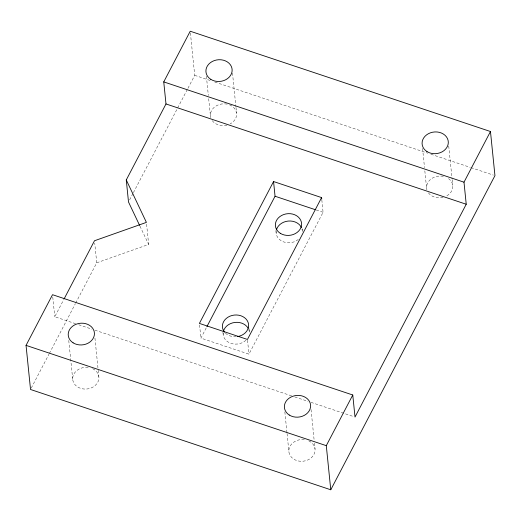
<?xml version="1.0" encoding="UTF-8"?>
<svg xmlns="http://www.w3.org/2000/svg" width="521" height="521" viewBox="0 0 521 521"><rect width="100%" height="100%" fill="white"/><g stroke="black" fill="none" stroke-linecap="round" stroke-linejoin="round"><path stroke-width="0.39" stroke-dasharray="2.6 1.95" d="M75.61 323.717L54.77 316.755L63.764 299.549M31.286 388.041L48.961 354.215M49.339 353.492L75.291 303.834M75.669 303.111L96.737 262.805L94.731 243.118M129.638 199.849L133.024 193.369M133.402 192.646L187.567 89.006M187.944 88.29L194.711 75.337L190.399 32.83M321.828 199.908L323.085 212.288L248.94 354.163L200.904 338.116L206.922 326.595M96.737 262.805L148.648 244.44L146.57 223.965M194.711 75.337L211.695 81.009M214.782 82.038L427.8 153.2M430.887 154.229L470.255 167.378M471.023 167.638L493.407 175.115M316.221 209.996L323.085 212.288M78.697 324.746L91.82 329.129M94.907 330.164L291.721 395.908M294.808 396.943L307.924 401.326M311.011 402.355L353.466 416.54M139.967 226.153L148.648 244.44M448.731 146.036L452.072 178.918M452.156 179.719L452.723 185.333M422.557 148.413L424.511 167.664M424.836 170.875L426.627 188.517M302.121 228.823L302.271 230.295M311.03 409.513L314.124 439.985M314.45 443.195L315.023 448.809M275.876 230.536L276.176 233.48M284.85 411.89L286.973 432.743M287.051 433.544L288.927 451.994M232.483 73.018L235.902 106.701M235.987 107.502L236.554 113.116M249.012 328.692L249.305 331.63M247.527 340.233L248.94 354.163M206.388 76.203L208.341 95.447M208.667 98.658L210.458 116.3M222.91 331.877L223.209 334.814M199.563 324.961L200.904 338.116M94.946 338.096L98.117 369.376M98.202 370.177L98.853 376.592M68.765 340.48L72.758 379.776M52.771 297.061L54.77 316.755M92.621 368.666A13.149 10.876 -5.8 0 1 93.181 386.96A13.149 10.876 -5.8 0 1 72.868 380.434A13.149 10.876 -5.8 0 1 89.156 367.552M308.79 440.877A13.149 10.876 -5.8 0 1 309.35 459.17A13.149 10.876 -5.8 0 1 289.038 452.651A13.149 10.876 -5.8 0 1 305.326 439.763M229.572 104.858A13.149 10.876 -5.8 0 1 236.625 114.04A13.149 10.876 -5.8 0 1 230.113 123.913M226.948 125.112A13.149 10.876 -5.8 0 1 211.995 120.305M210.758 117.694A13.149 10.876 -5.8 0 1 215.075 106.629A13.149 10.876 -5.8 0 1 228.804 104.578M448.548 178.618A13.149 10.876 -5.8 0 1 446.282 196.124M443.117 197.322A13.149 10.876 -5.8 0 1 428.164 192.523M426.927 189.911A13.149 10.876 -5.8 0 1 430.991 179.035A13.149 10.876 -5.8 0 1 444.341 176.593M298.292 239.471A13.149 10.876 -5.8 0 1 283.535 241.881A13.149 10.876 -5.8 0 1 276.15 231.344M301.972 228.901A13.149 10.876 -5.8 0 1 302.343 231.715M245.932 340.278A13.149 10.876 -5.8 0 1 230.575 343.222A13.149 10.876 -5.8 0 1 223.288 331.968M248.778 329.559A13.149 10.876 -5.8 0 1 249.331 333.766M236.247 336.722A13.149 10.876 -5.8 0 1 225.45 333.186"/><path stroke-width="0.78" d="M490.469 131.52L494.95 175.629L330.77 489.779L30.531 389.48L26.05 345.371L52.53 294.697L352.769 394.996L355.009 417.054L466.23 204.245L463.99 182.187L490.469 131.52L190.23 31.221L163.75 81.895L165.991 103.946L126.271 179.953L128.511 202.005L139.621 225.417M64.142 298.833L94.496 240.754L146.408 222.389L126.271 179.953M273.558 181.542L199.406 323.411L247.442 339.458L321.594 197.589L273.558 181.542L275.049 196.241L206.922 326.595M330.77 489.779L326.289 445.663L352.769 394.996M163.75 81.895L463.99 182.187M165.991 103.946L466.23 204.245M275.049 196.241L315.459 209.742M26.05 345.371L326.289 445.663M321.594 197.589L321.75 199.133M276.41 229.93A13.149 10.876 -5.8 0 1 288.23 221.06A13.149 10.876 -5.8 0 1 301.457 227.56M223.444 331.271A13.149 10.876 -5.8 0 1 234.841 322.44A13.149 10.876 -5.8 0 1 248.159 328.25M224.44 332.072A13.149 10.876 -5.8 0 1 230.028 316.156A13.149 10.876 -5.8 0 1 248.068 322.297A13.149 10.876 -5.8 0 1 237.609 336.559M426.973 151.565A13.149 10.876 -5.8 0 0 448.164 144.063A13.149 10.876 -5.8 0 0 430.45 132.809A13.149 10.876 -5.8 0 0 426.973 151.565M210.803 79.348A13.149 10.876 -5.8 0 0 231.995 71.852A13.149 10.876 -5.8 0 0 214.281 60.599A13.149 10.876 -5.8 0 0 210.803 79.348M73.103 342.825A13.149 10.876 -5.8 0 0 94.294 335.329A13.149 10.876 -5.8 0 0 76.574 324.075A13.149 10.876 -5.8 0 0 73.103 342.825M289.272 415.042A13.149 10.876 -5.8 0 0 310.464 407.546A13.149 10.876 -5.8 0 0 292.75 396.286A13.149 10.876 -5.8 0 0 289.272 415.042M280.252 233.284A13.149 10.876 -5.8 0 0 301.444 225.788A13.149 10.876 -5.8 0 0 283.73 214.535A13.149 10.876 -5.8 0 0 280.252 233.284"/></g></svg>
